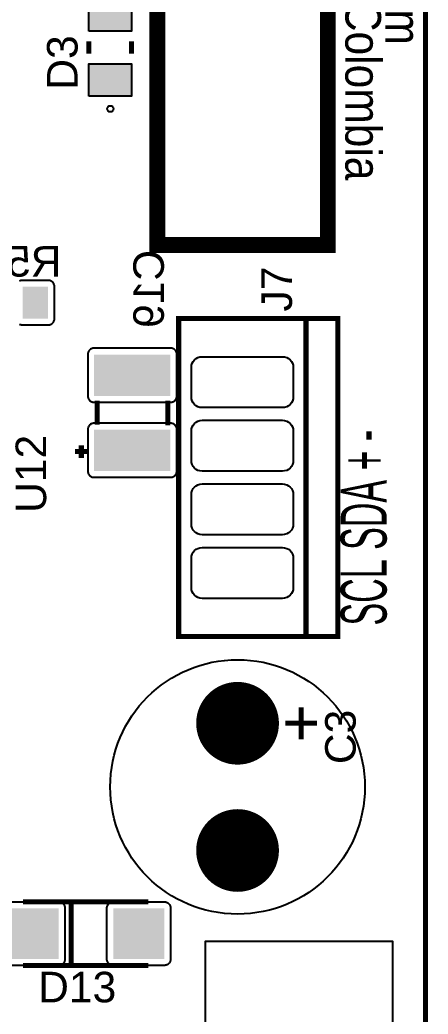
# Model space of a CAD drawing. Header units: inches. Extents: x -2.29 to 2.29, y -2.44 to 2.44.
# Drawn here: x 1.65 to 2.291, y -0.753 to 0.811 of the extents above; entities that cross this region are included whole.
import ezdxf

# ---------------------------------------------------------------- set-up
doc = ezdxf.new("R2010")
doc.units = ezdxf.units.IN
doc.layers.get('0').update_dxf_attribs({"linetype": 'CONTINUOUS'})

# ---------------------------------------------------------------- blocks, each defined once
blk = doc.blocks.new('RPAD')
blk.add_trace([(-0.5, -0.5), (-0.5, 0.5), (0.5, -0.5), (0.5, 0.5)])
blk = doc.blocks.new('EPAD')
at = {"const_width": 0.5}
blk.add_lwpolyline([(-0.25, 0, 1), (0.25, 0, 1)], format="xyb", close=True, dxfattribs=at)

msp = doc.modelspace()

# ---------------------------------------------------------------- linework, layer by layer
for points, const_width in [([(-2.287402, -2.440945), (2.287402, -2.440945), (2.287402, 2.440945), (-2.287402, 2.440945), (-2.287402, -2.440945)], 0.008), ([(-2.287402, -2.440945), (2.287402, -2.440945), (2.287402, 2.440945), (-2.287402, 2.440945), (-2.287402, -2.440945)], 0.008), ([(-2.287402, -2.440945), (2.287402, -2.440945), (2.287402, 2.440945), (-2.287402, 2.440945), (-2.287402, -2.440945)], 0.008), ([(1.866142, 0.456693), (2.133858, 0.456693), (2.133858, 0.877953), (1.866142, 0.877953), (1.866142, 0.456693)], 0.025), ([(1.866142, 0.456693), (2.133858, 0.456693), (2.133858, 0.877953), (1.866142, 0.877953), (1.866142, 0.456693)], 0.025), ([(1.866142, 0.456693), (2.133858, 0.456693), (2.133858, 0.877953), (1.866142, 0.877953), (1.866142, 0.456693)], 0.025), ([(1.75874, 0.757425), (1.75874, 0.77711)], 0.007874), ([(1.75874, 0.757425), (1.75874, 0.77711)], 0.007874), ([(1.75874, 0.757425), (1.75874, 0.77711)], 0.007874), ([(1.825669, 0.757425), (1.825669, 0.77711)], 0.007874), ([(1.825669, 0.757425), (1.825669, 0.77711)], 0.007874), ([(1.825669, 0.757425), (1.825669, 0.77711)], 0.007874), ([(1.899591, -0.158898), (2.149591, -0.158898), (2.149591, 0.341102), (1.899591, 0.341102), (1.899591, -0.158898)], 0.008), ([(1.899591, -0.158898), (2.149591, -0.158898), (2.149591, 0.341102), (1.899591, 0.341102), (1.899591, -0.158898)], 0.008), ([(1.899591, -0.158898), (2.149591, -0.158898), (2.149591, 0.341102), (1.899591, 0.341102), (1.899591, -0.158898)], 0.008), ([(2.099591, 0.341102), (2.099591, -0.158898)], 0.008), ([(2.099591, 0.341102), (2.099591, -0.158898)], 0.008), ([(2.099591, 0.341102), (2.099591, -0.158898)], 0.008), ([(1.771772, 0.211969), (1.771772, 0.173969)], 0.008), ([(1.771772, 0.211969), (1.771772, 0.173969)], 0.008), ([(1.771772, 0.211969), (1.771772, 0.173969)], 0.008), ([(1.882772, 0.211969), (1.882772, 0.172969)], 0.008), ([(1.882772, 0.211969), (1.882772, 0.172969)], 0.008), ([(1.882772, 0.211969), (1.882772, 0.172969)], 0.008), ([(1.746772, 0.141969), (1.746772, 0.121969)], 0.008), ([(1.746772, 0.141969), (1.746772, 0.121969)], 0.008), ([(1.746772, 0.141969), (1.746772, 0.121969)], 0.008), ([(1.756772, 0.131969), (1.736772, 0.131969)], 0.008), ([(1.756772, 0.131969), (1.736772, 0.131969)], 0.008), ([(1.756772, 0.131969), (1.736772, 0.131969)], 0.008), ([(2.092126, -0.270276), (2.092126, -0.320276)], 0.008), ([(2.092126, -0.270276), (2.092126, -0.320276)], 0.008), ([(2.092126, -0.270276), (2.092126, -0.320276)], 0.008), ([(2.117126, -0.295276), (2.067126, -0.295276)], 0.008), ([(2.117126, -0.295276), (2.067126, -0.295276)], 0.008), ([(2.117126, -0.295276), (2.067126, -0.295276)], 0.008), ([(1.654917, -0.575984), (1.851917, -0.575984)], 0.008), ([(1.654917, -0.575984), (1.851917, -0.575984)], 0.008), ([(1.654917, -0.575984), (1.851917, -0.575984)], 0.008), ([(1.730917, -0.675984), (1.730917, -0.575984)], 0.008), ([(1.730917, -0.675984), (1.730917, -0.575984)], 0.008), ([(1.730917, -0.675984), (1.730917, -0.575984)], 0.008), ([(1.851917, -0.675984), (1.654917, -0.675984)], 0.008), ([(1.851917, -0.675984), (1.654917, -0.675984)], 0.008), ([(1.851917, -0.675984), (1.654917, -0.675984)], 0.008)]:
    msp.add_lwpolyline(points, dxfattribs=dict(const_width=const_width))
for points in [[(1.758705, 0.792949), (1.758705, 0.843949), (1.825705, 0.843949), (1.825705, 0.792949), (1.758705, 0.792949)], [(1.758705, 0.690587), (1.758705, 0.741587), (1.825705, 0.741587), (1.825705, 0.690587), (1.758705, 0.690587)], [(1.756772, 0.284469), (1.756772, 0.219469), (1.756822, 0.218429), (1.75697, 0.217424), (1.757213, 0.216457), (1.757543, 0.215533), (1.757958, 0.214657), (1.758453, 0.213833), (1.759022, 0.213065), (1.759662, 0.212359), (1.760369, 0.211719), (1.761136, 0.21115), (1.76196, 0.210655), (1.762836, 0.21024), (1.76376, 0.209909), (1.764727, 0.209667), (1.765732, 0.209519), (1.766772, 0.209469), (1.886772, 0.209469), (1.887811, 0.209519), (1.888816, 0.209667), (1.889783, 0.209909), (1.890707, 0.21024), (1.891583, 0.210655), (1.892407, 0.21115), (1.893175, 0.211719), (1.893881, 0.212359), (1.894521, 0.213065), (1.895091, 0.213833), (1.895585, 0.214657), (1.896, 0.215533), (1.896331, 0.216457), (1.896573, 0.217424), (1.896721, 0.218429), (1.896772, 0.219469), (1.896772, 0.284469), (1.896721, 0.285508), (1.896573, 0.286513), (1.896331, 0.28748), (1.896, 0.288404), (1.895585, 0.28928), (1.895091, 0.290104), (1.894521, 0.290872), (1.893881, 0.291578), (1.893175, 0.292218), (1.892407, 0.292787), (1.891583, 0.293282), (1.890707, 0.293697), (1.889783, 0.294028), (1.888816, 0.29427), (1.887811, 0.294418), (1.886772, 0.294469), (1.766772, 0.294469), (1.765732, 0.294418), (1.764727, 0.29427), (1.76376, 0.294028), (1.762836, 0.293697), (1.76196, 0.293282), (1.761136, 0.292787), (1.760369, 0.292218), (1.759662, 0.291578), (1.759022, 0.290872), (1.758453, 0.290104), (1.757958, 0.28928), (1.757543, 0.288404), (1.757213, 0.28748), (1.75697, 0.286513), (1.756822, 0.285508), (1.756772, 0.284469)], [(2.079591, 0.264102), (2.079591, 0.218102), (2.079252, 0.214626), (2.078279, 0.211412), (2.076733, 0.208521), (2.074676, 0.206017), (2.072172, 0.20396), (2.069281, 0.202414), (2.066067, 0.201441), (2.062591, 0.201102), (1.936591, 0.201102), (1.933115, 0.201441), (1.9299, 0.202414), (1.927009, 0.20396), (1.924505, 0.206017), (1.922448, 0.208521), (1.920902, 0.211412), (1.919929, 0.214626), (1.919591, 0.218102), (1.919591, 0.264102), (1.919929, 0.267578), (1.920902, 0.270793), (1.922448, 0.273683), (1.924505, 0.276188), (1.927009, 0.278245), (1.9299, 0.279791), (1.933115, 0.280764), (1.936591, 0.281102), (2.062591, 0.281102), (2.066067, 0.280764), (2.069281, 0.279791), (2.072172, 0.278245), (2.074676, 0.276188), (2.076733, 0.273683), (2.078279, 0.270793), (2.079252, 0.267578), (2.079591, 0.264102)], [(1.756772, 0.166469), (1.756772, 0.101469), (1.756822, 0.100429), (1.75697, 0.099424), (1.757213, 0.098457), (1.757543, 0.097533), (1.757958, 0.096657), (1.758453, 0.095833), (1.759022, 0.095065), (1.759662, 0.094359), (1.760369, 0.093719), (1.761136, 0.09315), (1.76196, 0.092655), (1.762836, 0.09224), (1.76376, 0.091909), (1.764727, 0.091667), (1.765732, 0.091519), (1.766772, 0.091469), (1.886772, 0.091469), (1.887811, 0.091519), (1.888816, 0.091667), (1.889783, 0.091909), (1.890707, 0.09224), (1.891583, 0.092655), (1.892407, 0.09315), (1.893175, 0.093719), (1.893881, 0.094359), (1.894521, 0.095065), (1.895091, 0.095833), (1.895585, 0.096657), (1.896, 0.097533), (1.896331, 0.098457), (1.896573, 0.099424), (1.896721, 0.100429), (1.896772, 0.101469), (1.896772, 0.166469), (1.896721, 0.167508), (1.896573, 0.168513), (1.896331, 0.16948), (1.896, 0.170404), (1.895585, 0.17128), (1.895091, 0.172104), (1.894521, 0.172872), (1.893881, 0.173578), (1.893175, 0.174218), (1.892407, 0.174787), (1.891583, 0.175282), (1.890707, 0.175697), (1.889783, 0.176028), (1.888816, 0.17627), (1.887811, 0.176418), (1.886772, 0.176469), (1.766772, 0.176469), (1.765732, 0.176418), (1.764727, 0.17627), (1.76376, 0.176028), (1.762836, 0.175697), (1.76196, 0.175282), (1.761136, 0.174787), (1.760369, 0.174218), (1.759662, 0.173578), (1.759022, 0.172872), (1.758453, 0.172104), (1.757958, 0.17128), (1.757543, 0.170404), (1.757213, 0.16948), (1.75697, 0.168513), (1.756822, 0.167508), (1.756772, 0.166469)], [(2.079591, 0.164102), (2.079591, 0.118102), (2.079252, 0.114626), (2.078279, 0.111412), (2.076733, 0.108521), (2.074676, 0.106017), (2.072172, 0.10396), (2.069281, 0.102414), (2.066067, 0.101441), (2.062591, 0.101102), (1.936591, 0.101102), (1.933115, 0.101441), (1.9299, 0.102414), (1.927009, 0.10396), (1.924505, 0.106017), (1.922448, 0.108521), (1.920902, 0.111412), (1.919929, 0.114626), (1.919591, 0.118102), (1.919591, 0.164102), (1.919929, 0.167578), (1.920902, 0.170793), (1.922448, 0.173683), (1.924505, 0.176188), (1.927009, 0.178245), (1.9299, 0.179791), (1.933115, 0.180764), (1.936591, 0.181102), (2.062591, 0.181102), (2.066067, 0.180764), (2.069281, 0.179791), (2.072172, 0.178245), (2.074676, 0.176188), (2.076733, 0.173683), (2.078279, 0.170793), (2.079252, 0.167578), (2.079591, 0.164102)], [(2.079591, 0.064102), (2.079591, 0.018102), (2.079252, 0.014626), (2.078279, 0.011412), (2.076733, 0.008521), (2.074676, 0.006017), (2.072172, 0.00396), (2.069281, 0.002414), (2.066067, 0.001441), (2.062591, 0.001102), (1.936591, 0.001102), (1.933115, 0.001441), (1.9299, 0.002414), (1.927009, 0.00396), (1.924505, 0.006017), (1.922448, 0.008521), (1.920902, 0.011412), (1.919929, 0.014626), (1.919591, 0.018102), (1.919591, 0.064102), (1.919929, 0.067578), (1.920902, 0.070793), (1.922448, 0.073683), (1.924505, 0.076188), (1.927009, 0.078245), (1.9299, 0.079791), (1.933115, 0.080764), (1.936591, 0.081102), (2.062591, 0.081102), (2.066067, 0.080764), (2.069281, 0.079791), (2.072172, 0.078245), (2.074676, 0.076188), (2.076733, 0.073683), (2.078279, 0.070793), (2.079252, 0.067578), (2.079591, 0.064102)], [(2.079591, -0.035898), (2.079591, -0.081898), (2.079252, -0.085374), (2.078279, -0.088588), (2.076733, -0.091479), (2.074676, -0.093983), (2.072172, -0.09604), (2.069281, -0.097586), (2.066067, -0.098559), (2.062591, -0.098898), (1.936591, -0.098898), (1.933115, -0.098559), (1.9299, -0.097586), (1.927009, -0.09604), (1.924505, -0.093983), (1.922448, -0.091479), (1.920902, -0.088588), (1.919929, -0.085374), (1.919591, -0.081898), (1.919591, -0.035898), (1.919929, -0.032422), (1.920902, -0.029207), (1.922448, -0.026317), (1.924505, -0.023812), (1.927009, -0.021755), (1.9299, -0.020209), (1.933115, -0.019236), (1.936591, -0.018898), (2.062591, -0.018898), (2.066067, -0.019236), (2.069281, -0.020209), (2.072172, -0.021755), (2.074676, -0.023812), (2.076733, -0.026317), (2.078279, -0.029207), (2.079252, -0.032422), (2.079591, -0.035898)], [(1.876917, -0.675984), (1.796917, -0.675984), (1.795878, -0.675934), (1.794873, -0.675785), (1.793906, -0.675543), (1.792982, -0.675213), (1.792106, -0.674798), (1.791281, -0.674303), (1.790514, -0.673734), (1.789808, -0.673094), (1.789168, -0.672387), (1.788598, -0.67162), (1.788104, -0.670796), (1.787689, -0.66992), (1.787358, -0.668996), (1.787116, -0.668029), (1.786968, -0.667024), (1.786917, -0.665984), (1.786917, -0.585984), (1.786968, -0.584945), (1.787116, -0.58394), (1.787358, -0.582973), (1.787689, -0.582049), (1.788104, -0.581172), (1.788598, -0.580348), (1.789168, -0.579581), (1.789808, -0.578875), (1.790514, -0.578235), (1.791281, -0.577665), (1.792106, -0.57717), (1.792982, -0.576756), (1.793906, -0.576425), (1.794873, -0.576183), (1.795878, -0.576035), (1.796917, -0.575984), (1.876917, -0.575984), (1.877957, -0.576035), (1.878962, -0.576183), (1.879929, -0.576425), (1.880853, -0.576756), (1.881729, -0.57717), (1.882553, -0.577665), (1.883321, -0.578235), (1.884027, -0.578875), (1.884667, -0.579581), (1.885236, -0.580348), (1.885731, -0.581172), (1.886146, -0.582049), (1.886476, -0.582973), (1.886719, -0.58394), (1.886867, -0.584945), (1.886917, -0.585984), (1.886917, -0.665984), (1.886867, -0.667024), (1.886719, -0.668029), (1.886476, -0.668996), (1.886146, -0.66992), (1.885731, -0.670796), (1.885236, -0.67162), (1.884667, -0.672387), (1.884027, -0.673094), (1.883321, -0.673734), (1.882553, -0.674303), (1.881729, -0.674798), (1.880853, -0.675213), (1.879929, -0.675543), (1.878962, -0.675785), (1.877957, -0.675934), (1.876917, -0.675984)]]:
    msp.add_lwpolyline(points, close=True)
for points in [[(1.649739, 0.332328), (1.650616, 0.331913), (1.65154, 0.331583), (1.652507, 0.331341), (1.653512, 0.331192), (1.654551, 0.331142), (1.694551, 0.331142), (1.695591, 0.331192), (1.696596, 0.331341), (1.697563, 0.331583), (1.698487, 0.331913), (1.699363, 0.332328), (1.700187, 0.332823), (1.700955, 0.333392), (1.701661, 0.334032), (1.702301, 0.334739), (1.70287, 0.335506), (1.703365, 0.33633), (1.70378, 0.337206), (1.70411, 0.33813), (1.704352, 0.339097), (1.704501, 0.340102), (1.704551, 0.341142), (1.704551, 0.391142), (1.704501, 0.392181), (1.704352, 0.393186), (1.70411, 0.394153), (1.70378, 0.395077), (1.703365, 0.395954), (1.70287, 0.396778), (1.702301, 0.397545), (1.701661, 0.398251), (1.700955, 0.398891), (1.700187, 0.399461), (1.699363, 0.399956), (1.698487, 0.40037), (1.697563, 0.400701), (1.696596, 0.400943), (1.695591, 0.401091), (1.694551, 0.401142), (1.694551, 0.401142), (1.654551, 0.401142), (1.653512, 0.401091), (1.652507, 0.400943), (1.65154, 0.400701), (1.650616, 0.40037), (1.649739, 0.399956)], [(1.630917, -0.575984), (1.710917, -0.575984), (1.711957, -0.576035), (1.712962, -0.576183), (1.713929, -0.576425), (1.714853, -0.576756), (1.715729, -0.57717), (1.716553, -0.577665), (1.717321, -0.578235), (1.718027, -0.578875), (1.718667, -0.579581), (1.719236, -0.580348), (1.719731, -0.581172), (1.720146, -0.582049), (1.720476, -0.582973), (1.720719, -0.58394), (1.720867, -0.584945), (1.720917, -0.585984), (1.720917, -0.665984), (1.720867, -0.667024), (1.720719, -0.668029), (1.720476, -0.668996), (1.720146, -0.66992), (1.719731, -0.670796), (1.719236, -0.67162), (1.718667, -0.672387), (1.718027, -0.673094), (1.717321, -0.673734), (1.716553, -0.674303), (1.715729, -0.674798), (1.714853, -0.675213), (1.713929, -0.675543), (1.712962, -0.675785), (1.711957, -0.675934), (1.710917, -0.675984), (1.710917, -0.675984), (1.630917, -0.675984)], [(2.235827, -1.948031), (2.235827, -0.638583), (1.941339, -0.638583), (1.941339, -1.948031), (2.235827, -1.948031)]]:
    msp.add_lwpolyline(points)
for centre, radius in [((1.792205, 0.670811), 0.004921), ((1.792205, 0.670811), 0.004921), ((1.792205, 0.670811), 0.004921), ((1.992126, -0.395276), 0.2), ((1.992126, -0.395276), 0.2), ((1.992126, -0.395276), 0.2)]:
    msp.add_circle(centre, radius)

# ---------------------------------------------------------------- block references
for p, xscale, yscale, rotation in [((1.792205, 0.818449), 0.051, 0.067, 90), ((1.792205, 0.716087), 0.051, 0.067, 90), ((1.826772, 0.251969), 0.065, 0.12, 90), ((1.826772, 0.133969), 0.065, 0.12, 90), ((1.670917, -0.625984), 0.08, 0.08, 180), ((1.836917, -0.625984), 0.08, 0.08, 180)]:
    msp.add_blockref('RPAD', p, dxfattribs=dict(xscale=xscale, yscale=yscale, rotation=rotation))
for name, p, xscale, yscale in [('RPAD', (1.674551, 0.366142), 0.04, 0.05), ('EPAD', (1.992126, -0.295276), 0.13, 0.13), ('EPAD', (1.992126, -0.495276), 0.13, 0.13)]:
    msp.add_blockref(name, p, dxfattribs=dict(xscale=xscale, yscale=yscale))

# ---------------------------------------------------------------- texts
for s, height, rotation, width, p in [('www.jpinglobal.com', 0.056, -90, 0.892857, (2.224402, 1.362205)), ('www.jpinglobal.com', 0.056, -90, 0.892857, (2.224402, 1.362205)), ('www.jpinglobal.com', 0.056, -90, 0.892857, (2.224402, 1.362205)), ('Bogota-Colombia', 0.056, -90, 0.892857, (2.161409, 1.074803)), ('Bogota-Colombia', 0.056, -90, 0.892857, (2.161409, 1.074803)), ('Bogota-Colombia', 0.056, -90, 0.892857, (2.161409, 1.074803)), ('D3', 0.048, 90, 1.041667, (1.740803, 0.700917)), ('D3', 0.048, 90, 1.041667, (1.740803, 0.700917)), ('D3', 0.048, 90, 1.041667, (1.740803, 0.700917)), ('J7', 0.048, 90, 1.041667, (2.077669, 0.352126)), ('J7', 0.048, 90, 1.041667, (2.077669, 0.352126)), ('J7', 0.048, 90, 1.041667, (2.077669, 0.352126)), ('SCL SDA + -', 0.072, 90, 0.555556, (2.22626, -0.141575)), ('SCL SDA + -', 0.072, 90, 0.555556, (2.22626, -0.141575)), ('SCL SDA + -', 0.072, 90, 0.555556, (2.22626, -0.141575)), ('U12', 0.048, 90, 1.041667, (1.691465, 0.03563)), ('U12', 0.048, 90, 1.041667, (1.691465, 0.03563)), ('U12', 0.048, 90, 1.041667, (1.691465, 0.03563)), ('C3', 0.048, 90, 1.041667, (2.177685, -0.35948)), ('C3', 0.048, 90, 1.041667, (2.177685, -0.35948)), ('C3', 0.048, 90, 1.041667, (2.177685, -0.35948))]:
    msp.add_text(s, height=height, rotation=rotation, dxfattribs=dict(width=width)).set_placement(p)
at = {"text_generation_flag": 2, "width": 1.041667}
msp.add_text('R55', height=0.048, dxfattribs=at).set_placement((1.715425, 0.407016))
msp.add_text('R55', height=0.048, dxfattribs=at).set_placement((1.715425, 0.407016))
msp.add_text('R55', height=0.048, dxfattribs=at).set_placement((1.715425, 0.407016))
msp.add_text('C19', height=0.048, rotation=90, dxfattribs=at).set_placement((1.876378, 0.449071))
msp.add_text('C19', height=0.048, rotation=90, dxfattribs=at).set_placement((1.876378, 0.449071))
msp.add_text('C19', height=0.048, rotation=90, dxfattribs=at).set_placement((1.876378, 0.449071))
at = {"width": 1.041667}
msp.add_text('D13', height=0.048, dxfattribs=at).set_placement((1.678917, -0.733984))
msp.add_text('D13', height=0.048, dxfattribs=at).set_placement((1.678917, -0.733984))
msp.add_text('D13', height=0.048, dxfattribs=at).set_placement((1.678917, -0.733984))

doc.saveas('drawing.dxf')
